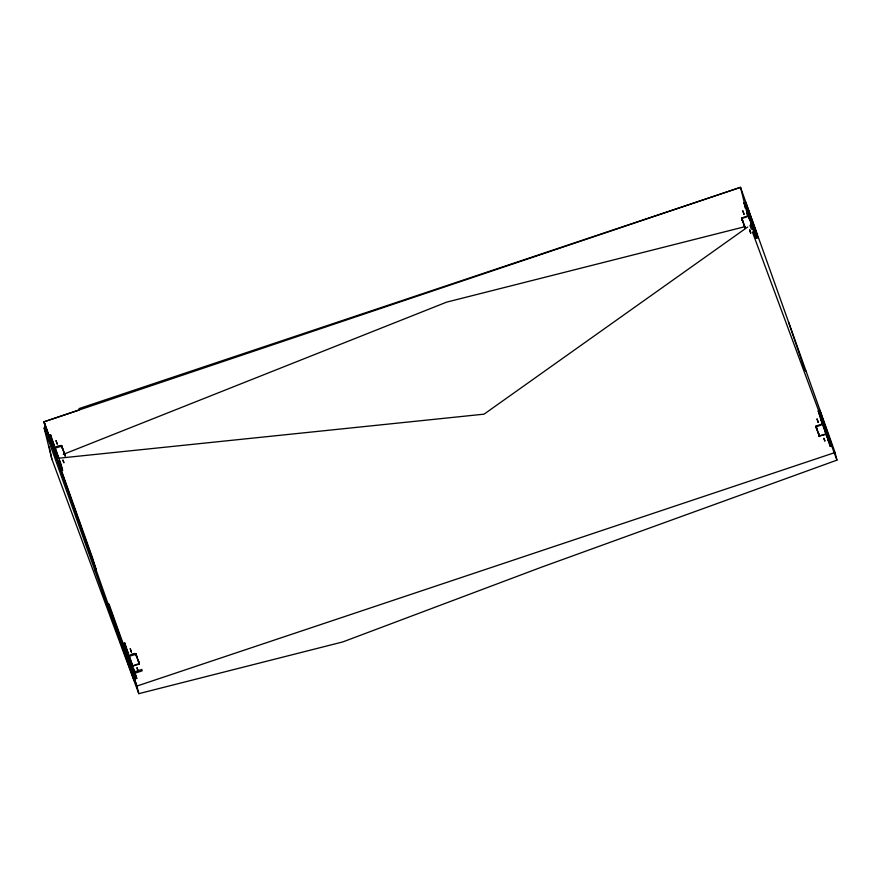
<?xml version="1.0" encoding="UTF-8"?>
<svg xmlns="http://www.w3.org/2000/svg" width="881" height="881" viewBox="0 0 881 881"><rect width="100%" height="100%" fill="white"/><g stroke="black" fill="none" stroke-linecap="round" stroke-linejoin="round"><path stroke-width="1.32" d="M52.739 441.833L53.102 442.703M754.114 232.177L753.002 228.84L753.751 231.274M747.716 226.99L484.076 414.158L58.653 458.23M106.865 603.948L108.209 603.518L109.09 604.234L133.813 673.602L135.222 679.284L133.912 679.835L95.346 571.78L95.049 570.811L96.315 570.128L92.626 558.058L44.05 421.79L740.525 187.334L835.067 452.515L836.95 460.124L541.154 567.32L342.808 641.919L138.802 693.666L51.814 458.935L44.149 428.023L45.46 427.472L44.05 421.79L78.894 410.139L79.081 408.597L740.525 187.334L745.733 208.334M63.278 454.387L446.623 302.139L744.643 226.747M61.857 446.26C62.243 444.079 53.554 446.986 55.184 448.495M751.251 223.774L748.387 215.746L741.714 217.97L744.808 226.659M56.186 447.845L61.824 446.149M742.991 218.103L747.44 216.616M61.185 464.639L59.523 465.201L60.921 470.828L62.584 470.278L61.185 464.639L50.591 434.917L48.929 435.467L50.327 441.106M756.338 232.11L757.737 237.738L756.063 238.299L754.676 232.661L756.338 232.11L745.744 202.377L744.071 202.938L745.469 208.566M123.109 643.571L124.783 643.02L136.775 678.381L135.101 678.943L123.109 643.571L124.507 649.209M822.425 424.433L818.262 411.042L819.925 410.48L831.928 445.841L830.254 446.403L827.953 439.938M816.467 428.177L815.894 426.107L822.579 423.849L825.398 431.756M129.375 656.598C128.152 655.101 135.949 651.907 136.048 654.363M130.377 655.949L136.004 654.264M822.744 424.345L816.18 426.856M132.48 665.838L138.042 663.977M819.253 436.007L825.96 433.859L823.306 426.448M138.724 661.884L139.297 664.054L132.568 666.179M825.442 431.943L826.103 434.311L819.286 436.073M133.912 679.835L132.139 672.677L141.819 669.439L142.16 670.815L133.813 673.602M133.714 673.304L135.377 672.743M830.254 446.403L828.856 440.764L830.53 440.214M835.067 452.515L136.907 686.057L138.802 693.666M806.115 371.319L804.948 370.35L788.55 322.039M64.379 453.88L64.82 454.97L61.747 445.995L65.139 455.995M751.658 225.481L751.933 226.252M815.905 426.085L818.845 434.267M139.297 664.054L139.044 663.327M747.198 212.883L746.24 209.997M826.103 434.311L825.849 433.584M60.503 463.891L59.611 461.248M133.835 669.186L134.077 669.835M127.161 650.442L126.93 649.903L127.117 650.663M133.02 672.555L132.04 669.483L133.13 672.632M748.861 217.078L749.147 217.849M822.314 417.913L822.072 417.363L822.27 418.123M824.847 424.972L824.561 424.312L824.792 425.226M821.279 420.711C822.105 422.583 819.925 416.173 820.596 418.684M138.724 662.424L139 663.074L138.119 660.166M139.088 663.437L136.5 656.191M129.331 656.488L131.963 663.856M749.962 225.393L751.394 229.269M752.352 231.846L819.748 413.696M831.212 444.652L836.95 460.124M62.342 447.603L61.901 446.513L61.978 447.119M136.522 655.706L136.092 654.616L136.973 657.534M748.255 210.163L747.892 209.26L748.079 210.019M752.859 223.587L753.288 224.666L752.748 222.772M755.413 230.712C756.581 233.443 753.508 224.897 755.27 230.304M829.219 437.295L828.856 436.392L829.175 437.549M751.185 224.137L751.625 225.228L751.24 223.664M825.376 432.241L825.816 433.331L825.728 432.725M827.931 439.377L828.294 440.28L827.281 437.372M741.989 218.752L742.32 220.195M742.474 220.085L742.033 218.995L742.925 221.913M744.511 226.373L744.952 227.463L744.06 224.545M744.985 227.705L744.731 226.483M816.654 428.188L816.213 427.109L816.302 427.714M818.702 434.476L819.132 435.566L818.89 434.487M819.176 435.82L819.451 436.569L818.251 432.648M64.864 455.224L64.566 453.891M825.001 425.402L827.49 432.736L825.849 428.342M752.462 222.464L751.097 218.631M747.595 209.304L757.737 237.738M821.323 416.118L827.314 432.923M829.616 439.377L831.928 445.841M744.071 202.938L754.676 232.661M818.262 411.042L828.856 440.764M746.857 212.442L748.233 216.319M750.997 224.082L752.848 229.247M753.762 231.835L756.063 238.299M825.651 433.474L827.028 437.35M819.231 436.04L816.357 427.913M135.938 654.109L138.592 661.499M55.129 448.264L57.948 456.303M60.282 463.813L62.584 470.278M128.02 653.823L128.945 656.411M135.388 674.505L136.775 678.381M45.46 427.472L96.315 570.128M108.209 603.518L132.932 672.864M132.139 672.677L136.907 686.057L44.05 421.79L45.713 429.752M44.149 428.023L95.049 570.811M127.293 650.806L128.042 653.195M62.793 449.42L62.276 447.9M822.436 418.266L823.184 420.7L822.733 419.114M825.453 427.23L825.101 426.217M829.462 438.408L829.968 439.729L829.517 438.143M752.572 222.243L750.37 216.208L750.92 218.103M824.924 430.424L825.266 431.437M823.779 427.781L823.438 426.767M748.927 217.739L749.18 218.576M818.669 433.76L819 434.762M817.105 430.016L816.434 428.144M742.165 219.798L742.507 220.801M136.555 656.422L135.773 653.614M63.928 452.052L64.61 453.935M62.375 448.319L62.155 447.592M748.398 210.57L748.993 212.596L748.343 210.845M749.081 218.224L748.817 217.277M749.423 219.193L748.916 217.805M742.364 220.327L745.26 228.487L744.72 226.549M136.467 656.18L135.949 654.154M131.952 663.756L132.293 664.858M53.245 443.11L53.851 445.092M134.364 670.672L134.727 671.829M63.311 461.292C61.901 456.49 64.93 466.247 63.52 461.457M824.506 439.817C825.915 444.608 822.909 434.862 824.308 439.652M138.625 661.697L138.901 662.567M57.86 456.006L58.102 456.754M825.563 432.252L825.706 432.813M751.405 224.248L751.945 226.23M64.776 454.519L65.139 455.973M819.925 410.48L821.048 414.984M745.744 202.377L747.143 208.015M746.714 212.266L747.683 216.208M741.736 218.081L742.066 219.457M124.783 643.02L125.895 647.524M61.934 446.964L61.582 445.511M50.591 434.917L51.99 440.544M49.314 446.997L51.814 458.935M53.554 449.299L56.472 457.768L53.554 449.299M51.076 442.35L52.177 445.687L51.076 442.35M56.076 440.676L57.188 444.013L56.076 440.676M57.849 461.38L58.961 464.716L57.849 461.38M125.256 650.453L126.368 653.79L125.256 650.453M130.267 648.779L131.368 652.116L130.267 648.779M137.051 667.809L138.031 670.882L137.051 667.809M817.072 419.037L818.174 422.373L817.072 419.037M742.881 210.933L743.993 214.27L742.881 210.933M749.665 229.963L750.777 233.289L749.709 230.04M127.745 657.402L130.663 665.871L127.8 657.501"/></g></svg>
